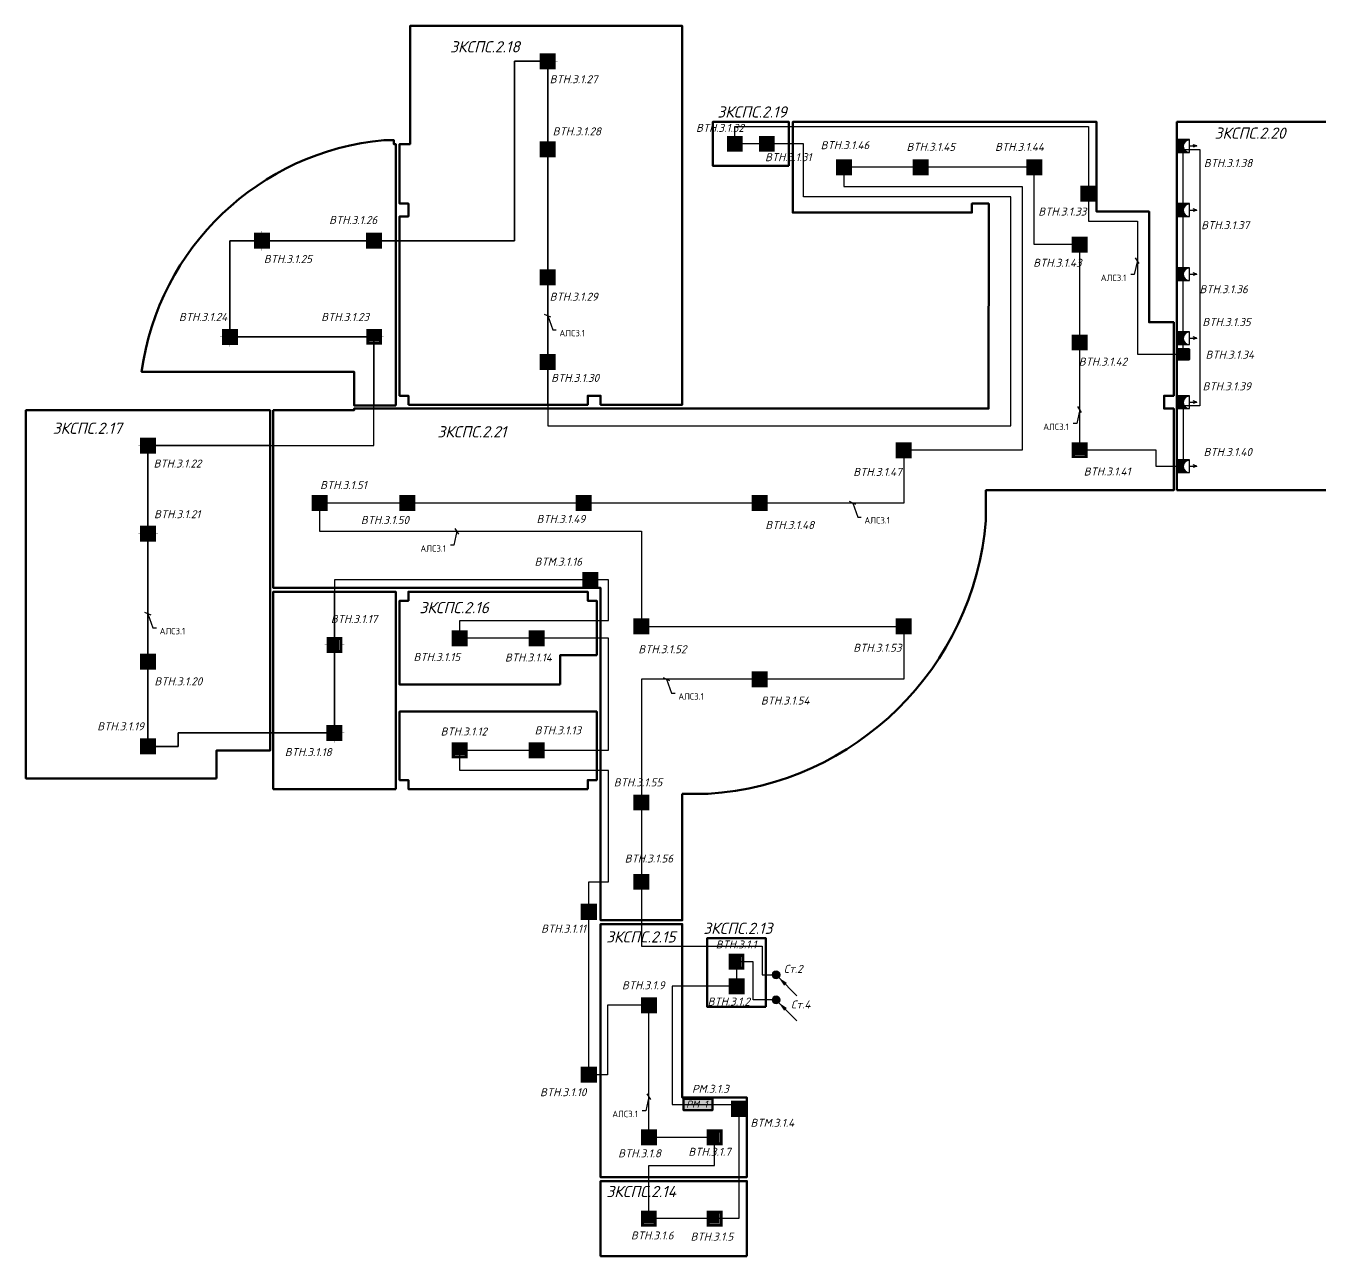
# Model space of a CAD drawing. Header units: millimetres. Extents: x -352922 to 707789, y -273589 to 355472.
# Drawn here: x -83046 to -42622, y 91936 to 130351 of the extents above; entities that cross this region are included whole.
import ezdxf
from ezdxf import colors
from ezdxf.entities.mleader import LeaderData, LeaderLine
from ezdxf.enums import TextEntityAlignment as Align
from ezdxf.math import Vec2, Vec3

# ---------------------------------------------------------------- set-up
doc = ezdxf.new("R2010")
doc.units = ezdxf.units.MM
doc.header["$LTSCALE"] = 0.5
doc.layers.get('0').update_dxf_attribs({"lineweight": 18})
for name, color, linetype, lineweight in [('! BSN__тонкая  текст - 015', 250, 'Continuous', 15), ('! ЗКПС НОМЕР 1', 4, 'Continuous', 50), ('13_text', 250, 'Continuous', 15), ('13_АПС_кабели', 1, 'Continuous', 30), ('13_АПС_оборудование', 1, 'Continuous', 30), ('13_АПС_текст', 1, 'Continuous', 30), ('BSN__основная - 06', 1, 'Continuous', 60), ('АР_Штриховка_Стималит', 5, 'Continuous', 0)]:
    doc.layers.add(name, color=color, linetype=linetype, lineweight=lineweight)
doc.layers.add('! ЗКПС НОМЕР 2', color=7, linetype='Continuous', lineweight=0, true_color=0xf3aae6, transparency=0.5)
doc.styles.add('BDG_T_R', font='GOST Common.ttf')
doc.styles.add('ISOCPEUR', font='isocpeui.ttf', dxfattribs={"height": 250})
doc.linetypes.add('Рабочее в трубе  _о_о_', pattern='A,5,2,[133,ltypeshp.shx,S=0.4,R=0,X=0,Y=0.75],3', length=10)

# ---------------------------------------------------------------- blocks, each defined once
blk = doc.blocks.new('102')
at = {"layer": '! ЗКПС НОМЕР 1', "true_color": 0x78b1e2}
h = blk.add_hatch(color=143, dxfattribs=at)
h.dxf.hatch_style = 1
h.paths.add_polyline_path([(1716.11, -5163.04), (1711.15, -5163.04), (1711.15, -5168), (1716.11, -5168)])
at = {"layer": '! BSN__тонкая  текст - 015', "color": 1, "lineweight": 30, "ltscale": 100, "const_width": 0.05}
for points in [[(1711.15, -5165.49), (1710.57, -5165.49)], [(1713.63, -5162.45), (1713.63, -5163.03)], [(1716.71, -5165.49), (1716.13, -5165.49)], [(1713.63, -5168.01), (1713.63, -5168.59)]]:
    blk.add_lwpolyline(points, dxfattribs=at)
at = {"layer": '! BSN__тонкая  текст - 015', "color": 1, "lineweight": 30, "ltscale": 100, "const_width": 0.03, "elevation": 0}
blk.add_lwpolyline([(1711.15, -5163.04), (1716.11, -5163.04), (1716.11, -5168), (1711.15, -5168)], close=True, dxfattribs=at)
at = {"color": 1, "lineweight": 5, "ltscale": 100, "const_width": 0.03, "elevation": 0}
blk.add_lwpolyline([(1714.18, -5164.4), (1713.05, -5165), (1714.2, -5165.99), (1713.09, -5166.59)], dxfattribs=at)
blk = doc.blocks.new('101')
at = {"layer": '! ЗКПС НОМЕР 2', "true_color": 0xffffff, "transparency": 33554687}
h = blk.add_hatch(color=7, dxfattribs=at)
h.dxf.hatch_style = 1
h.paths.add_polyline_path([(-12942.01, -22141.87), (-12946.97, -22141.87), (-12946.97, -22146.83), (-12942.01, -22146.83)])
at = {"layer": 'BSN__основная - 06', "color": 1, "lineweight": 30, "ltscale": 100, "const_width": 0.03, "elevation": 0}
blk.add_lwpolyline([(-12946.97, -22141.87), (-12942.01, -22141.87), (-12942.01, -22146.83), (-12946.97, -22146.83)], close=True, dxfattribs=at)
at = {"layer": 'BSN__основная - 06', "color": 1, "lineweight": 30, "ltscale": 100, "const_width": 0.07, "elevation": 0}
blk.add_lwpolyline([(-12943.94, -22142.7), (-12945.04, -22143.87), (-12943.94, -22144.83), (-12945.03, -22145.93)], dxfattribs=at)
blk = doc.blocks.new('ФОН')
at = {"color": 1, "linetype": 'Continuous', "lineweight": 30, "transparency": 33554559}
blk.add_lwpolyline([(68.61, 234.4), (73.74, 234.4), (73.74, 239.52), (68.61, 239.52)], close=True, dxfattribs=at)
blk = doc.blocks.new('мчсяячмафыв')
h = blk.add_hatch(color=1)
h.dxf.hatch_style = 1
h.paths.add_polyline_path([(0.56, -0.76), (0.56, -0.59), (-4.57, -0.59), (-4.57, -5.72), (0.37, -5.72, -1)])
at = {"color": 1}
for points in [[(0.56, -3.16), (3.39, -3.16)], [(3.39, -3.16), (1.91, -2.63)], [(3.39, -3.16), (1.91, -3.68)]]:
    blk.add_lwpolyline(points, dxfattribs=at)
blk.add_arc((0.46, -3.24), 2.48, 87.8291, 272.1709, dxfattribs=at)
blk.add_blockref('ФОН', (-73.19, -240.12))
blk = doc.blocks.new('ИПР1')
at = {"layer": 'АР_Штриховка_Стималит', "ltscale": 0.01, "true_color": 0xffffff}
h = blk.add_hatch(color=7, dxfattribs=at)
h.dxf.hatch_style = 1
h.paths.add_polyline_path([(-11645.55, -30228.88), (-11645.55, -30233.84), (-11640.59, -30233.84), (-11640.59, -30228.88)])
at = {"layer": 'BSN__основная - 06', "ltscale": 100, "const_width": 0.1}
blk.add_lwpolyline([(-11645.55, -30228.88), (-11640.59, -30228.88), (-11640.59, -30233.84), (-11645.55, -30233.84)], close=True, dxfattribs=at)
for points in [[(-11644.86, -30229.41), (-11644.81, -30229.56), (-11644.79, -30229.62), (-11644.77, -30229.68), (-11644.75, -30229.72), (-11644.73, -30229.76), (-11644.69, -30229.83), (-11644.65, -30229.9), (-11644.6, -30229.98), (-11644.55, -30230.04), (-11644.51, -30230.1), (-11644.43, -30230.19), (-11644.38, -30230.24), (-11644.32, -30230.3), (-11644.21, -30230.4), (-11644.11, -30230.47), (-11644.01, -30230.53), (-11643.91, -30230.59), (-11643.81, -30230.64), (-11643.71, -30230.68), (-11643.59, -30230.72), (-11643.46, -30230.76), (-11643.35, -30230.78), (-11643.23, -30230.8), (-11642.98, -30230.81), (-11642.75, -30230.79), (-11642.55, -30230.75), (-11642.29, -30230.66), (-11642.04, -30230.54), (-11641.8, -30230.36), (-11641.6, -30230.17), (-11641.46, -30229.97), (-11641.33, -30229.77), (-11641.23, -30229.54), (-11641.19, -30229.41)], [(-11642.97, -30230.82), (-11642.97, -30233.29)]]:
    blk.add_lwpolyline(points, dxfattribs=at)
blk = doc.blocks.new('*U37')
at = {"linetype": 'Continuous', "lineweight": 20, "true_color": 0xffffff, "transparency": 33554559}
h = blk.add_hatch(color=7, dxfattribs=at)
h.dxf.hatch_style = 1
h.paths.add_polyline_path([(-218, 521), (-218, -276), (1786, -276), (1786, 521)])
h.paths.add_polyline_path([(-1570, -1070), (1673, -1070), (1673, -565), (-1570, -565)], flags=9)
at = {"color": 1, "lineweight": 50, "transparency": 33554559}
blk.add_lwpolyline([(-218, 521), (1786, 521), (1786, -276), (-218, -276)], close=True, dxfattribs=at)
at = {"color": 1, "transparency": 33554559, "insert": (-42, 390), "char_height": 500, "attachment_point": 1, "style": 'ISOCPEUR'}
blk.add_mtext_dynamic_manual_height_columns('РМ-1', width=896.24, gutter_width=1500, heights=[0], dxfattribs=at)
at = {"transparency": 33554559, "style": 'ISOCPEUR'}
blk.add_attdef('НУМЕРАЦИЯ', (-505, 1445), '', height=500, dxfattribs=at)
at = {"color": 5, "transparency": 33554559, "style": 'ISOCPEUR'}
blk.add_attdef('ПОМ.', text='', height=200, dxfattribs=at).set_placement((-37, 473), align=Align.RIGHT)
at = {"transparency": 33554559, "style": 'ISOCPEUR', "flags": 1}
blk.add_attdef('НОМ', (1222, 570), '', height=250, dxfattribs=at)
at = {"color": 6, "lineweight": 20, "transparency": 33554559, "style": 'ISOCPEUR', "flags": 1}
for tag, p in [('ПОМЕЩЕНИЕ', (1645, -43)), ('ИД', (2550, -400))]:
    blk.add_attdef(tag, p, '', height=250, dxfattribs=at)
at = {"color": 6, "lineweight": 40, "transparency": 33554559, "style": 'ISOCPEUR'}
blk.add_attdef('СЛУЖЕБНЫЙОТКР', (-997, -747), '', height=220, dxfattribs=at)
at = {"color": 2, "linetype": 'Continuous', "lineweight": 30, "transparency": 33554559, "style": 'ISOCPEUR', "flags": 1}
blk.add_attdef('ID', (2010, -411), '', height=250, dxfattribs=at)
blk = doc.blocks.new('*U36')
at = {"linetype": 'Continuous', "lineweight": 20, "true_color": 0xffffff, "transparency": 33554559}
h = blk.add_hatch(color=7, dxfattribs=at)
h.dxf.hatch_style = 1
h.paths.add_polyline_path([(0, -599), (979, -599), (979, 237), (0, 237)])
at = {"color": 1, "lineweight": 50, "transparency": 33554559}
blk.add_lwpolyline([(0, 237), (979, 237), (979, -599), (0, -599)], close=True, dxfattribs=at)
at = {"color": 1, "transparency": 33554559, "insert": (227, -14), "char_height": 350, "attachment_point": 1, "style": 'ISOCPEUR'}
blk.add_mtext_dynamic_manual_height_columns('ИЗ', width=896.24, gutter_width=1500, heights=[0], dxfattribs=at)
at = {"color": 5, "transparency": 33554559, "style": 'ISOCPEUR'}
blk.add_attdef('ПОМ.', text='', height=200, dxfattribs=at).set_placement((-37, 473), align=Align.RIGHT)
at = {"transparency": 33554559, "style": 'ISOCPEUR', "flags": 1}
blk.add_attdef('НОМ', (1222, 570), '', height=250, dxfattribs=at)
at = {"transparency": 33554559, "style": 'ISOCPEUR'}
blk.add_attdef('НУМЕРАЦИЯ', (1345, -20), '', height=500, dxfattribs=at)
at = {"color": 6, "lineweight": 20, "transparency": 33554559, "style": 'ISOCPEUR', "flags": 1}
for tag, p in [('ПОМЕЩЕНИЕ', (1645, -43)), ('ИД', (2550, -400))]:
    blk.add_attdef(tag, p, '', height=250, dxfattribs=at)
at = {"color": 6, "lineweight": 40, "transparency": 33554559, "style": 'ISOCPEUR'}
blk.add_attdef('СЛУЖЕБНЫЙОТКР', (-997, -747), '', height=220, dxfattribs=at)
at = {"color": 2, "linetype": 'Continuous', "lineweight": 30, "transparency": 33554559, "style": 'ISOCPEUR', "flags": 1}
blk.add_attdef('ID', (2010, -411), '', height=250, dxfattribs=at)
blk = doc.blocks.new('748')
at = {"layer": 'АР_Штриховка_Стималит', "true_color": 0xffffff}
h = blk.add_hatch(color=7, dxfattribs=at)
h.dxf.hatch_style = 1
h.paths.add_polyline_path([(1611.52, -5339.8), (1606.65, -5339.8), (1606.65, -5344.67), (1611.52, -5344.67)])
h.paths.add_polyline_path([(1610.64, -5340.73), (1610.64, -5343.79), (1607.58, -5343.79), (1607.58, -5340.73)], flags=16)
h = blk.add_hatch(color=7, dxfattribs=at)
h.dxf.hatch_style = 1
h.paths.add_polyline_path([(1607.58, -5340.72), (1607.58, -5343.75), (1610.59, -5343.75), (1610.59, -5340.72)])
at = {"color": 1, "lineweight": 5, "ltscale": 100, "elevation": 0}
for points, const_width in [([(1606.61, -5344.7), (1611.55, -5344.7), (1611.55, -5339.77), (1606.61, -5339.77)], 0.03), ([(1607.58, -5343.75), (1610.59, -5343.75), (1610.59, -5340.72), (1607.58, -5340.72)], 0.01)]:
    blk.add_lwpolyline(points, close=True, dxfattribs=dict(at, const_width=const_width))
at = {"color": 1, "lineweight": 5, "ltscale": 100, "const_width": 0.03, "elevation": 0}
blk.add_lwpolyline([(1609.64, -5341.14), (1608.51, -5341.74), (1609.66, -5342.73), (1608.55, -5343.32)], dxfattribs=at)
blk = doc.blocks.new('*U56')
at = {"transparency": 33554687}
h = blk.add_hatch(color=0, dxfattribs=at)
h.dxf.hatch_style = 1
h.paths.add_polyline_path([(125, 0, 1), (-125, 0, 1)])
h = blk.add_hatch(color=0, dxfattribs=at)
h.dxf.hatch_style = 1
h.paths.add_polyline_path([(-336, -251), (-251, -336), (-88, -88)])
at = {"color": 0, "lineweight": 15, "transparency": 33554687}
blk.add_lwpolyline([(-88, -88), (-654, -654)], dxfattribs=at)
at = {"color": 0, "transparency": 33554687}
blk.add_circle((0, 0), 125, dxfattribs=at)
blk = doc.blocks.new('746')
at = {"layer": '! ЗКПС НОМЕР 1', "true_color": 0x78b1e2}
h = blk.add_hatch(color=143, dxfattribs=at)
h.dxf.hatch_style = 1
h.paths.add_polyline_path([(846.51, -5270.35), (846.51, -5275.23), (851.38, -5275.23), (851.38, -5270.35)])
h.paths.add_polyline_path([(850.5, -5271.29), (850.5, -5274.35), (847.45, -5274.35), (847.45, -5271.29)], flags=16)
at = {"layer": 'АР_Штриховка_Стималит', "true_color": 0xffffff}
h = blk.add_hatch(color=7, dxfattribs=at)
h.dxf.hatch_style = 1
h.paths.add_polyline_path([(847.47, -5271.31), (847.47, -5274.33), (850.49, -5274.33), (850.49, -5271.31)])
at = {"layer": '! BSN__тонкая  текст - 015', "color": 1, "lineweight": 30, "ltscale": 100, "const_width": 0.05}
for points in [[(848.93, -5269.74), (848.93, -5270.31)], [(846.45, -5272.77), (845.87, -5272.77)], [(848.93, -5275.28), (848.93, -5275.85)], [(852.01, -5272.77), (851.43, -5272.77)]]:
    blk.add_lwpolyline(points, dxfattribs=at)
at = {"color": 1, "lineweight": 5, "ltscale": 100, "elevation": 0}
for points, const_width in [([(846.48, -5275.26), (851.41, -5275.26), (851.41, -5270.32), (846.48, -5270.32)], 0.03), ([(847.47, -5274.33), (850.49, -5274.33), (850.49, -5271.31), (847.47, -5271.31)], 0.01)]:
    blk.add_lwpolyline(points, close=True, dxfattribs=dict(at, const_width=const_width))
at = {"color": 1, "lineweight": 5, "ltscale": 100, "const_width": 0.03, "elevation": 0}
blk.add_lwpolyline([(849.48, -5271.68), (848.35, -5272.29), (849.5, -5273.27), (848.39, -5273.87)], dxfattribs=at)
blk = doc.blocks.new('_Oblique')
at = {"color": 0, "linetype": 'ByBlock', "lineweight": -2, "transparency": 33554687}
blk.add_line((-0.5, -0.5), (0.5, 0.5), dxfattribs=at)

msp = doc.modelspace()

# ---------------------------------------------------------------- linework, layer by layer
at = {"layer": '! ЗКПС НОМЕР 1', "color": 200, "transparency": 33554559}
msp.add_lwpolyline([(-71095.7591, 118520.6518), (-71095.7591, 118800.68246), (-71375.7591, 118800.68246), (-71375.7591, 124400.68246), (-71095.7591, 124400.68246), (-71095.7591, 124800.68246), (-71375.7591, 124800.68246), (-71375.7591, 126660.68246), (-71045.7591, 126660.68246), (-71045.7591, 130350.68246), (-62545.7591, 130350.68246), (-62545.7591, 124773.86096), (-62545.7591, 124773.86096), (-62545.7591, 124773.86096), (-62545.8042, 124773.53323), (-62545.71399, 118520.68756), (-65095.75823, 118520.65171), (-65095.75896, 118800.68246), (-65495.75923, 118800.68246), (-65495.75796, 118520.68256)], close=True, dxfattribs=at)
at = {"layer": '! ЗКПС НОМЕР 1', "color": 84, "ltscale": 100, "transparency": 33554559}
msp.add_lwpolyline([(-62545.88026, 106369.37395), (-61735.88026, 106369.37395, 0.3719585168), (-53060.7591, 114910.68246), (-53060.7591, 115850.68246), (-47195.7591, 115850.68246), (-47195.7591, 118400.68246), (-47495.7591, 118400.68246), (-47495.7591, 118800.68071), (-47195.8869, 118800.68421), (-47195.8869, 121094.64995), (-47965.7591, 121094.64995), (-47965.7591, 124550.68246), (-49605.75911, 124550.68246), (-49605.75911, 127350.68246), (-59095.7591, 127350.68246), (-59095.7591, 124520.68211), (-53495.7591, 124520.68211), (-53495.7591, 124800.68246), (-52973.39317, 124800.68246), (-52975.7591, 118400.68246), (-72795.7591, 118400.6491), (-72795.7591, 118350.68242), (-75318.6876, 118350.68243), (-75318.65712, 112800.68728), (-65095.7591, 112800.68246), (-65095.7591, 112800.68246), (-65095.7591, 112800.68246), (-65095.7591, 112800.68246), (-65095.7591, 102422.41594), (-62545.8815, 102422.41594), (-62545.8815, 106369.37395)], format="xyb", dxfattribs=at)
at = {"layer": '! ЗКПС НОМЕР 1', "color": 25, "transparency": 33554559}
for points in [[(-59215.72601, 125985.68748), (-61590.76384, 125985.67743), (-61590.75435, 127350.67979), (-59215.73492, 127350.68513)], [(-60525.20877, 91935.69885), (-65095.7591, 91935.69264), (-65095.84729, 94280.67586), (-60525.20877, 94280.69495)]]:
    msp.add_lwpolyline(points, close=True, dxfattribs=at)
at = {"layer": '! ЗКПС НОМЕР 1', "color": 215, "ltscale": 100, "true_color": 0xa953a0, "transparency": 33554559}
msp.add_lwpolyline([(-47095.75903, 115850.67884), (-47095.75902, 127350.67884), (-23545.75903, 127350.67884), (-23545.75903, 115850.67884)], close=True, dxfattribs=at)
at = {"layer": '! ЗКПС НОМЕР 1', "color": 200, "transparency": 33554559}
msp.add_lwpolyline([(-71495.7591, 118500.71378), (-72795.75962, 118500.7181), (-72795.75909, 119550.64195), (-79433.87508, 119550.64195), (-79433.87508, 119550.64195, -0.3485763304), (-71855.7591, 126783.98253), (-71555.7591, 126783.98253), (-71555.7591, 126660.68246), (-71495.7591, 126660.68246)], format="xyb", close=True, dxfattribs=at)
at = {"layer": '! ЗКПС НОМЕР 1', "color": 163, "transparency": 33554559}
for points in [[(-77095.88026, 106850.68748), (-83046.23386, 106850.67743), (-83046.23386, 118350.68246), (-75418.65815, 118350.68243), (-75419.78005, 107720.7029), (-77097.00217, 107720.66014)], [(-71495.75485, 106520.68752), (-75318.66165, 106520.67754), (-75318.65233, 112680.68237), (-71495.76393, 112680.68764)]]:
    msp.add_lwpolyline(points, close=True, dxfattribs=at)
at = {"layer": '! ЗКПС НОМЕР 1', "color": 30, "true_color": 0xf26722, "transparency": 33554559}
for points in [[(-66358.08502, 109781.23117), (-71375.76403, 109781.22587), (-71375.75453, 112400.68247), (-71095.7591, 112400.68246), (-71095.7591, 112680.68246), (-65495.7591, 112680.68246), (-65495.7591, 112400.6838), (-65215.61143, 112400.68112), (-65215.7591, 110701.09059), (-66358.08498, 110701.09059)], [(-65495.7591, 106520.68771), (-71095.7591, 106520.67766), (-71095.7591, 106800.68245), (-71375.75922, 106800.68247), (-71375.75907, 108941.23039), (-65215.7591, 108941.23125), (-65215.75909, 106800.68246), (-65495.7591, 106800.68246)]]:
    msp.add_lwpolyline(points, close=True, dxfattribs=at)
at = {"layer": '! ЗКПС НОМЕР 1', "color": 171, "ltscale": 100, "transparency": 33554559}
msp.add_lwpolyline([(-62545.87903, 102301.5584), (-62545.87903, 102301.5584), (-62545.88026, 98935.68246), (-62545.86279, 98935.68246), (-62545.89774, 96885.68245), (-60525.20877, 96885.68245), (-60525.13715, 94400.79469), (-65095.7591, 94400.67586), (-65095.7591, 94400.67586), (-65095.7591, 94400.67586), (-65095.7591, 94400.67586), (-65095.7591, 94400.67586), (-65095.7591, 94400.67586), (-65095.7591, 94400.67586), (-65095.7591, 94400.67586), (-65095.75844, 102301.55839), (-62545.87903, 102301.5584)], dxfattribs=at)
at = {"layer": '! ЗКПС НОМЕР 1', "color": 160, "transparency": 33554559}
msp.add_lwpolyline([(-59934.96741, 99715.68246), (-60658.7574, 99715.68246), (-61765.88026, 99715.68246), (-61764.05455, 101865.68246), (-59934.96741, 101865.68246)], close=True, dxfattribs=at)
at = {"layer": '13_АПС_кабели', "transparency": 33554687}
msp.add_lwpolyline([(-59615.88026, 99934.8941), (-60327.21417, 99934.8941), (-60327.21417, 101128.0376), (-60849.51098, 101128.0376), (-60849.51098, 100362.50633), (-62856.65673, 100362.50633), (-62856.65673, 96670.16093), (-60773.17165, 96670.16093), (-60773.17165, 93108.10316), (-61535.55325, 93108.10316), (-63588.73654, 93108.10316), (-63588.73654, 94767.0329), (-61535.55325, 94767.0329), (-61535.55325, 95643.14484), (-63588.73654, 95643.14484), (-63588.73654, 99768.24334), (-64876.50151, 99768.24334), (-64876.50151, 97600.68246), (-65463.73212, 97600.68246), (-65463.73212, 103623.39752), (-64844.47957, 103623.39752), (-64844.47957, 107097.12018), (-69495.75908, 107097.12018), (-69495.75908, 107730.95905), (-67095.75908, 107730.95905), (-64844.47957, 107730.95905), (-64844.47957, 111230.95416), (-67095.76156, 111230.95416), (-69495.76156, 111230.95416), (-69495.76156, 111784.58246), (-64844.47957, 111784.58246), (-64844.47957, 113048.66501), (-65416.77107, 113048.66501), (-73407.20813, 113048.66501), (-73407.20813, 111023.14175), (-73408.04637, 108273.14175), (-78293.24867, 108273.14175), (-78293.24867, 107853.71312), (-79233.28425, 107853.71312), (-79233.28425, 110498.05251), (-79233.28425, 114498.05251), (-79233.28425, 117247.11229), (-72174.92085, 117247.11229), (-72175.7591, 120642.34863), (-76675.7591, 120642.34863), (-76675.7591, 123643.01031), (-75675.7591, 123642.34863), (-72175.7591, 123642.34863), (-67781.26724, 123642.34863), (-67781.26724, 129247.77397), (-66747.13662, 129247.1123), (-66747.13662, 126495.69069), (-66747.13662, 122495.69069), (-66747.13662, 119853.05146), (-66747.13662, 117860.73381), (-52286.79837, 117860.73381), (-52286.79837, 125012.34713), (-58761.80073, 125012.34713), (-58761.80073, 126668.18631), (-59903.24464, 126668.18631), (-60903.24464, 126668.18631), (-60903.24464, 127214.06396), (-49853.73213, 127214.06396), (-49853.73213, 125112.75201), (-49853.73213, 124248.81467), (-48330.88062, 124248.81467), (-48330.88062, 120094.78436), (-46896.07904, 120094.78436), (-46896.07904, 126490.92634), (-46374.07751, 126490.92634), (-46374.07751, 118483.20756), (-46896.07904, 118483.20756), (-46897.02335, 116593.79858), (-47738.8919, 116593.79858), (-47738.8919, 117100.68245), (-50128.2591, 117100.68245), (-50128.2591, 120464.70322), (-50128.2591, 123519.26586), (-51550.7591, 123519.26586), (-51550.7591, 125935.68246), (-55095.7591, 125935.68246), (-57495.7591, 125935.68246), (-57495.7591, 125334.64809), (-51926.65622, 125334.64809), (-51926.65622, 117100.68245), (-55628.2591, 117100.68245), (-55628.2591, 115450.07819), (-60128.2591, 115450.07819), (-65628.2591, 115450.07819), (-71128.2591, 115450.07819), (-73870.20101, 115450.07819), (-73870.20101, 114569.75406), (-63821.32106, 114569.75406), (-63821.32106, 111600.68245), (-55628.2591, 111600.68245), (-55628.2591, 109950.07819), (-60128.2591, 109950.07819), (-63821.32106, 109950.07819), (-63821.32106, 106100.68245), (-63821.32106, 103623.39752), (-63821.32106, 101617.40435), (-60049.9185, 101617.40435), (-60049.9185, 100718.47226), (-59615.88026, 100718.47226)], dxfattribs=at)
at = {"layer": '13_АПС_кабели', "linetype": 'Рабочее в трубе  _о_о_', "transparency": 33554687}
for points in [[(-66747.13662, 118520.67569), (-66747.13662, 129247.1123), (-67781.26724, 129247.77397), (-67781.26724, 123642.34863), (-76675.7591, 123643.01031), (-76675.7591, 120642.34863), (-72175.75887, 120641.40821), (-72175.23035, 118500.71604)], [(-75418.77463, 117247.11229), (-79233.28425, 117247.11229), (-79233.28425, 107853.05145), (-78293.24867, 107853.71312), (-78293.24867, 108273.14175), (-73408.04637, 108273.14175), (-73408.05245, 112680.68501)]]:
    msp.add_lwpolyline(points, dxfattribs=at)

# ---------------------------------------------------------------- block references
at = {"lineweight": 20, "transparency": 33554687}
ref = msp.add_blockref('*U56', (-59615.88026, 100718.47226), dxfattribs=dict(at, xscale=-1))
ref.add_attrib('NUM', 'Ст.2', (-59372.33362, 100780.45477), dxfattribs={"color": 0, "height": 250, "style": 'ISOCPEUR'})
ref = msp.add_blockref('*U56', (-59615.88026, 99934.8941), dxfattribs=dict(at, xscale=-1))
ref.add_attrib('NUM', 'Ст.4', (-59146.85455, 99667.52221), dxfattribs={"color": 0, "height": 250, "style": 'ISOCPEUR'})
at = {"layer": '13_АПС_оборудование', "transparency": 33554559}
for name, p, xscale, yscale, zscale in [('102', (-238109.75168, 645797.66705, -0.47809), 100, 100, 100), ('102', (-238109.75168, 643047.66705, -0.47809), 100, 100, 100), ('101', (1233546.10335, 2341102.96212, -0.25088), 100, 100, 100), ('101', (1236953.5889, 2340370.45827, -0.25088), 100, 100, 100), ('101', (1239353.5889, 2340370.45827, -0.25088), 100, 100, 100), ('101', (1242898.5889, 2340370.45827, -0.25088), 100, 100, 100), ('102', (-247038.37415, 640191.96316, -0.47809), 100, 100, 100), ('102', (-243538.37415, 640191.96316, -0.47809), 100, 100, 100), ('101', (1244321.0889, 2337954.04168, -0.25088), 100, 100, 100), ('102', (-238109.75168, 639047.66705, -0.47809), 100, 100, 100), ('102', (-248038.37415, 637191.96316, -0.47809), 100, 100, 100), ('101', (1244321.0889, 2334899.47903, -0.25088), 100, 100, 100), ('102', (-238109.75168, 636402.66598, -0.47809), 100, 100, 100), ('102', (-250595.8993, 633797.66703, -0.47809), 100, 100, 100), ('101', (1238821.0889, 2331535.45826, -0.25088), 100, 100, 100), ('101', (1220579.14698, 2329884.854, -0.25088), 100, 100, 100), ('101', (1223321.0889, 2329884.854, -0.25088), 100, 100, 100), ('101', (1228821.0889, 2329884.854, -0.25088), 100, 100, 100), ('101', (1234321.0889, 2329884.854, -0.25088), 100, 100, 100), ('102', (-250595.8993, 631047.66703, -0.47809), 100, 100, 100), ('101', (1230628.02693, 2326035.45826, -0.25088), 100, 100, 100), ('101', (1238821.0889, 2326035.45826, -0.25088), 100, 100, 100), ('101', (1224953.58643, 2325665.72998, -0.25088), 100, 100, 100), ('101', (1227353.58643, 2325665.72998, -0.25088), 100, 100, 100), ('102', (-250595.8993, 627047.66703, -0.47809), 100, 100, 100), ('101', (1234321.0889, 2324384.854, -0.25088), 100, 100, 100), ('102', (-244770.66143, 624822.75627, -0.47809), 100, 100, 100), ('102', (-250595.8993, 624402.66597, -0.47809), 100, 100, 100), ('101', (1227353.58891, 2322165.73487, -0.25088), 100, 100, 100), ('101', (1230628.02693, 2320535.45826, -0.25088), 100, 100, 100), ('101', (1230628.02693, 2318058.17334, -0.25088), 100, 100, 100), ('101', (1233599.83701, 2314797.28215, -0.25088), 100, 100, 100), ('101', (1230860.61146, 2314203.01915, -0.25088), 100, 100, 100), ('*U37', (-62405.84445, 96615.0415), 0.45, 0.45, 0.45), ('101', (1230860.61146, 2310077.92065, -0.25088), 100, 100, 100)]:
    msp.add_blockref(name, p, dxfattribs=dict(at, xscale=xscale, yscale=yscale, zscale=zscale))
at = {"layer": '13_АПС_оборудование', "transparency": 33554687, "xscale": 100, "yscale": 100, "zscale": 100}
for name, p in [('748', (-220811.55093, 660891.56936)), ('746', (-157068.40394, 647919.35773, 0.25088)), ('748', (-211036.56539, 651324.0655)), ('746', (-158300.69122, 638300.15084, 0.25088)), ('748', (-230404.06537, 641954.34211)), ('748', (-221757.81727, 635351.42066)), ('748', (-222443.85954, 629866.52789)), ('748', (-224497.04283, 627331.48622)), ('748', (-222443.85954, 627331.48622))]:
    msp.add_blockref(name, p, dxfattribs=at)
at = {"layer": '13_АПС_оборудование', "color": 18, "true_color": 0x000000, "transparency": 33554687, "xscale": 77.8752, "yscale": 77.8752, "zscale": 77.8752}
for p in [(-46739.64105, 126846.53976), (-46739.64105, 124846.53976), (-46739.64105, 122846.53976), (-46739.64105, 120846.53976), (-46739.64105, 118846.53976), (-46739.64105, 116846.53976)]:
    msp.add_blockref('мчсяячмафыв', p, dxfattribs=at)
at = {"layer": '13_АПС_оборудование', "color": 5, "transparency": 33554559, "xscale": 100, "yscale": 100, "zscale": 100}
for p in [(1114453.01077, 3148248.7749), (1098889.97184, 3136184.6879), (1098843.01078, 3125824.03887), (1098843.01078, 3120736.70534), (1103533.57125, 3119669.79626)]:
    msp.add_blockref('ИПР1', p, dxfattribs=at)
at = {"layer": '13_АПС_оборудование', "color": 4, "lineweight": 25, "transparency": 33554559, "xscale": 0.385, "yscale": 0.385, "zscale": 0.385}
msp.add_blockref('*U36', (-47084.61786, 120164.50708), dxfattribs=at)

# ---------------------------------------------------------------- texts
at = {"layer": '13_АПС_текст', "color": 5, "transparency": 33554687, "style": 'ISOCPEUR'}
for s, p in [('ЗКСПС.2.18', (-69795.22165, 129524.26956)), ('ЗКСПС.2.19', (-61452.27025, 127487.91898)), ('ЗКСПС.2.20', (-45919.33492, 126827.54103)), ('ЗКСПС.2.17', (-82207.4854, 117611.36096)), ('ЗКСПС.2.21', (-70194.27315, 117501.77238)), ('ЗКСПС.2.16', (-70754.88598, 112010.10643)), ('ЗКСПС.2.13', (-61890.36994, 101996.67898)), ('ЗКСПС.2.15', (-64922.51021, 101727.911)), ('ЗКСПС.2.14', (-64915.40259, 93777.5927))]:
    msp.add_text(s, height=350, dxfattribs=at).set_placement(p)
at = {"layer": '13_АПС_текст', "transparency": 33554559, "style": 'ISOCPEUR'}
for s, p in [('BTH.3.1.27', (-66685.18738, 128560.1447, 0)), ('BTH.3.1.28', (-66591.07773, 126932.08982, 0)), ('BTH.3.1.32', (-62113.96792, 127041.3592, 0)), ('BTH.3.1.46', (-58221.1656, 126500.94873, 0)), ('BTH.3.1.45', (-55540.39664, 126448.40983, 0)), ('BTH.3.1.44', (-52773.83583, 126447.6456, 0)), ('BTH.3.1.31', (-59958.84037, 126125.66472, 0)), ('BTH.3.1.38', (-46252.42939, 125942.17724, 0)), ('BTH.3.1.33', (-51423.03901, 124427.02378, 0)), ('BTH.3.1.26', (-73573.40288, 124164.48718, 0)), ('BTH.3.1.37', (-46335.95996, 124002.85241, 0)), ('BTH.3.1.25', (-75613.34202, 122945.44579, 0)), ('BTH.3.1.43', (-51582.90346, 122827.95703, 0)), ('BTH.3.1.36', (-46388.90617, 122002.70885, 0)), ('BTH.3.1.29', (-66685.06987, 121768.31231, 0)), ('BTH.3.1.24', (-78263.9109, 121135.87249, 0)), ('BTH.3.1.23', (-73821.05685, 121135.87249, 0)), ('BTH.3.1.35', (-46297.77555, 120977.95945, 0)), ('BTH.3.1.34', (-46200.06617, 119957.6232, 0)), ('BTH.3.1.42', (-50159.6506, 119740.79877, 0)), ('BTH.3.1.30', (-66638.74234, 119233.1235, 0)), ('BTH.3.1.39', (-46291.19678, 118971.21856, 0)), ('BTH.3.1.40', (-46260.82203, 116921.72169, 0)), ('BTH.3.1.22', (-79056.7447, 116559.32627, 0)), ('BTH.3.1.47', (-57202.12182, 116298.35712, 0)), ('BTH.3.1.41', (-50004.20388, 116310.65304, 0)), ('BTH.3.1.51', (-73855.08712, 115887.34142, 0)), ('BTH.3.1.21', (-79042.15758, 114977.32018, 0)), ('BTH.3.1.50', (-72582.24073, 114796.17024, 0)), ('BTH.3.1.49', (-67095.16717, 114826.86033, 0)), ('BTH.3.1.48', (-59949.07433, 114639.50881, 0)), ('BTM.3.1.16', (-67157.31409, 113494.24492, 0)), ('BTH.3.1.17', (-73519.68174, 111705.15573, 0)), ('BTH.3.1.15', (-70938.72961, 110517.28988, 0)), ('BTH.3.1.52', (-63915.30136, 110760.74217, 0)), ('BTH.3.1.53', (-57202.12182, 110806.99567, 0)), ('BTH.3.1.14', (-68081.52093, 110502.68177, 0)), ('BTH.3.1.20', (-79029.87937, 109758.42059, 0)), ('BTH.3.1.54', (-60088.80963, 109158.33581, 0)), ('BTH.3.1.19', (-80815.71737, 108353.52495, 0)), ('BTH.3.1.12', (-70091.42514, 108192.2255, 0)), ('BTH.3.1.13', (-67153.83325, 108228.74481, 0)), ('BTH.3.1.18', (-74957.9346, 107548.74333, 0)), ('BTH.3.1.55', (-64682.03523, 106604.2089, 0)), ('BTH.3.1.56', (-64342.04379, 104225.37933, 0)), ('BTH.3.1.11', (-66951.64296, 102036.05751, 0)), ('BTH.3.1.1', (-61499.26661, 101541.20455, 0)), ('BTH.3.1.9', (-64426.4668, 100267.87549, 0)), ('BTH.3.1.2', (-61750.84789, 99758.12588, 0)), ('BTH.3.1.10', (-66986.60696, 96928.64201, 0)), ('РМ.3.1.3', (-62240.31025, 97033.78805, 0)), ('BTM.3.1.4', (-60414.20443, 95972.9541, 0)), ('BTH.3.1.8', (-64546.67956, 95020.50441, 0)), ('BTH.3.1.7', (-62353.73284, 95067.64302, 0)), ('BTH.3.1.6', (-64146.93586, 92455.50477, 0)), ('BTH.3.1.5', (-62283.6524, 92418.99521, 0))]:
    msp.add_text(s, height=250, dxfattribs=at).set_placement(p)

# ---------------------------------------------------------------- leaders
at = {"layer": '13_text', "color": 0, "lineweight": 15, "transparency": 33554687}
ml = msp.add_multileader_mtext('Standard', dxfattribs=at)
ml.set_content('{\\fISOCPEUR|b0|i0|c204|p34;АЛС3\\fISOCPEUR|b0|i0|c0|p34;.\\fISOCPEUR|b0|i0|c204|p34;1}', color=7, style='BDG_T_R')
ml.set_leader_properties(color=7, linetype='Continuous', lineweight=25)
ml.set_arrow_properties(name='OBLIQUE')
ml.build(insert=Vec2(0, 0))
ml.multileader.update_dxf_attribs({"has_text_frame": 1, "text_left_attachment_type": 0, "text_right_attachment_type": 0, "dogleg_length": 2, "arrow_head_size": 150})
ctx = ml.context
ctx.base_point, ctx.char_height, ctx.arrow_head_size, ctx.landing_gap_size, ctx.plane_origin = Vec3(-49571.93193, 122583.84192), 200, 150, 100, Vec3(-41237.69291, 119554.4174)
ctx.left_attachment, ctx.right_attachment = 0, 0
notes = []
notes.append((ctx, [(0, (1, 1, 0), (-48426.531, 122583.84192), (-1, 0), 111.1585, [(0, [(-48330.88062, 123022.1855)], 0, [])])]))
ctx.mtext.insert, ctx.mtext.width, ctx.mtext.flow_direction = Vec3(-49471.93193, 122583.84192), 662.072481, 5
ml = msp.add_multileader_mtext('Standard', dxfattribs=at)
ml.set_content('{\\fISOCPEUR|b0|i0|c204|p34;АЛС3\\fISOCPEUR|b0|i0|c0|p34;.\\fISOCPEUR|b0|i0|c204|p34;1}', color=7, style='BDG_T_R')
ml.set_leader_properties(color=7, linetype='Continuous', lineweight=25)
ml.set_arrow_properties(name='OBLIQUE')
ml.build(insert=Vec2(0, 0))
ml.multileader.update_dxf_attribs({"has_text_frame": 1, "text_left_attachment_type": 0, "text_right_attachment_type": 0, "dogleg_length": 2, "arrow_head_size": 150})
ctx = ml.context
ctx.base_point, ctx.char_height, ctx.arrow_head_size, ctx.landing_gap_size, ctx.plane_origin = Vec3(-66481.16558, 120857.74863), 200, 150, 100, Vec3(-58146.92656, 117828.32411)
ctx.left_attachment, ctx.right_attachment = 0, 0
notes.append((ctx, [(1, (1, 1, 0), (-66592.32408, 120857.74863), (1, 0), 111.1585, [(0, [(-66747.13662, 121296.09221)], 0, [])])]))
ctx.mtext.insert, ctx.mtext.width, ctx.mtext.flow_direction = Vec3(-66381.16558, 120857.74863), 662.072481, 5
ml = msp.add_multileader_mtext('Standard', dxfattribs=at)
ml.set_content('{\\fISOCPEUR|b0|i0|c204|p34;АЛС3\\fISOCPEUR|b0|i0|c0|p34;.\\fISOCPEUR|b0|i0|c204|p34;1}', color=7, style='BDG_T_R')
ml.set_leader_properties(color=7, linetype='Continuous', lineweight=25)
ml.set_arrow_properties(name='OBLIQUE')
ml.build(insert=Vec2(0, 0))
ml.multileader.update_dxf_attribs({"has_text_frame": 1, "text_left_attachment_type": 0, "text_right_attachment_type": 0, "dogleg_length": 2, "arrow_head_size": 150})
ctx = ml.context
ctx.base_point, ctx.char_height, ctx.arrow_head_size, ctx.landing_gap_size, ctx.plane_origin = Vec3(-51369.31041, 117933.02879), 200, 150, 100, Vec3(-43035.07139, 114903.60427)
ctx.left_attachment, ctx.right_attachment = 0, 0
notes.append((ctx, [(0, (1, 1, 0), (-50223.90948, 117933.02879), (-1, 0), 111.1585, [(0, [(-50128.2591, 118371.37237)], 0, [])])]))
ctx.mtext.insert, ctx.mtext.width, ctx.mtext.flow_direction = Vec3(-51269.31041, 117933.02879), 662.072481, 5
ml = msp.add_multileader_mtext('Standard', dxfattribs=at)
ml.set_content('{\\fISOCPEUR|b0|i0|c204|p34;АЛС3\\fISOCPEUR|b0|i0|c0|p34;.\\fISOCPEUR|b0|i0|c204|p34;1}', color=7, style='BDG_T_R')
ml.set_leader_properties(color=7, linetype='Continuous', lineweight=25)
ml.set_arrow_properties(name='OBLIQUE')
ml.build(insert=Vec2(0, 0))
ml.multileader.update_dxf_attribs({"has_text_frame": 1, "text_left_attachment_type": 0, "text_right_attachment_type": 0, "dogleg_length": 2, "arrow_head_size": 150})
ctx = ml.context
ctx.base_point, ctx.char_height, ctx.arrow_head_size, ctx.landing_gap_size, ctx.plane_origin = Vec3(-56954.43484, 115011.73461), 200, 150, 100, Vec3(-48620.19582, 111982.31009)
ctx.left_attachment, ctx.right_attachment = 0, 0
notes.append((ctx, [(1, (1, 1, 0), (-57065.59334, 115011.73461), (1, 0), 111.1585, [(0, [(-57220.40588, 115450.07819)], 0, [])])]))
ctx.mtext.insert, ctx.mtext.width, ctx.mtext.flow_direction = Vec3(-56854.43484, 115011.73461), 662.072481, 5
ml = msp.add_multileader_mtext('Standard', dxfattribs=at)
ml.set_content('{\\fISOCPEUR|b0|i0|c204|p34;АЛС3\\fISOCPEUR|b0|i0|c0|p34;.\\fISOCPEUR|b0|i0|c204|p34;1}', color=7, style='BDG_T_R')
ml.set_leader_properties(color=7, linetype='Continuous', lineweight=25)
ml.set_arrow_properties(name='OBLIQUE')
ml.build(insert=Vec2(0, 0))
ml.multileader.update_dxf_attribs({"has_text_frame": 1, "text_left_attachment_type": 0, "text_right_attachment_type": 0, "dogleg_length": 2, "arrow_head_size": 150})
ctx = ml.context
ctx.base_point, ctx.char_height, ctx.arrow_head_size, ctx.landing_gap_size, ctx.plane_origin = Vec3(-70822.11822, 114131.41048), 200, 150, 100, Vec3(-62487.8792, 111101.98597)
ctx.left_attachment, ctx.right_attachment = 0, 0
notes.append((ctx, [(0, (1, 1, 0), (-69676.71729, 114131.41048), (-1, 0), 111.1585, [(0, [(-69581.06691, 114569.75406)], 0, [])])]))
ctx.mtext.insert, ctx.mtext.width, ctx.mtext.flow_direction = Vec3(-70722.11822, 114131.41048), 662.072481, 5
ml = msp.add_multileader_mtext('Standard', dxfattribs=at)
ml.set_content('{\\fISOCPEUR|b0|i0|c204|p34;АЛС3\\fISOCPEUR|b0|i0|c0|p34;.\\fISOCPEUR|b0|i0|c204|p34;1}', color=7, style='BDG_T_R')
ml.set_leader_properties(color=7, linetype='Continuous', lineweight=25)
ml.set_arrow_properties(name='OBLIQUE')
ml.build(insert=Vec2(0, 0))
ml.multileader.update_dxf_attribs({"has_text_frame": 1, "text_left_attachment_type": 0, "text_right_attachment_type": 0, "dogleg_length": 2, "arrow_head_size": 150})
ctx = ml.context
ctx.base_point, ctx.char_height, ctx.arrow_head_size, ctx.landing_gap_size, ctx.plane_origin = Vec3(-78967.31321, 111552.54261), 200, 150, 100, Vec3(-70633.07419, 108523.11809)
ctx.left_attachment, ctx.right_attachment = 0, 0
notes.append((ctx, [(1, (1, 1, 0), (-79078.47171, 111552.54261), (1, 0), 111.1585, [(0, [(-79233.28425, 111990.88619)], 0, [])])]))
ctx.mtext.insert, ctx.mtext.width, ctx.mtext.flow_direction = Vec3(-78867.31321, 111552.54261), 662.072481, 5
ml = msp.add_multileader_mtext('Standard', dxfattribs=at)
ml.set_content('{\\fISOCPEUR|b0|i0|c204|p34;АЛС3\\fISOCPEUR|b0|i0|c0|p34;.\\fISOCPEUR|b0|i0|c204|p34;1}', color=7, style='BDG_T_R')
ml.set_leader_properties(color=7, linetype='Continuous', lineweight=25)
ml.set_arrow_properties(name='OBLIQUE')
ml.build(insert=Vec2(0, 0))
ml.multileader.update_dxf_attribs({"has_text_frame": 1, "text_left_attachment_type": 0, "text_right_attachment_type": 0, "dogleg_length": 2, "arrow_head_size": 150})
ctx = ml.context
ctx.base_point, ctx.char_height, ctx.arrow_head_size, ctx.landing_gap_size, ctx.plane_origin = Vec3(-62767.56511, 109511.73461), 200, 150, 100, Vec3(-54433.32609, 106482.31009)
ctx.left_attachment, ctx.right_attachment = 0, 0
notes.append((ctx, [(1, (1, 1, 0), (-62878.72361, 109511.73461), (1, 0), 111.1585, [(0, [(-63033.53615, 109950.07819)], 0, [])])]))
ctx.mtext.insert, ctx.mtext.width, ctx.mtext.flow_direction = Vec3(-62667.56511, 109511.73461), 662.072481, 5
ml = msp.add_multileader_mtext('Standard', dxfattribs=at)
ml.set_content('{\\fISOCPEUR|b0|i0|c204|p34;АЛС3\\fISOCPEUR|b0|i0|c0|p34;.\\fISOCPEUR|b0|i0|c204|p34;1}', color=7, style='BDG_T_R')
ml.set_leader_properties(color=7, linetype='Continuous', lineweight=25)
ml.set_arrow_properties(name='OBLIQUE')
ml.build(insert=Vec2(0, 0))
ml.multileader.update_dxf_attribs({"has_text_frame": 1, "text_left_attachment_type": 0, "text_right_attachment_type": 0, "dogleg_length": 2, "arrow_head_size": 150})
ctx = ml.context
ctx.base_point, ctx.char_height, ctx.arrow_head_size, ctx.landing_gap_size, ctx.plane_origin = Vec3(-64829.78785, 96473.88437), 200, 150, 100, Vec3(-56495.54883, 93444.45985)
ctx.left_attachment, ctx.right_attachment = 0, 0
notes.append((ctx, [(0, (1, 1, 0), (-63684.38692, 96473.88437), (-1, 0), 111.1585, [(0, [(-63588.73654, 96912.22795)], 0, [])])]))
ctx.mtext.insert, ctx.mtext.width, ctx.mtext.flow_direction = Vec3(-64729.78785, 96473.88437), 662.072481, 5
for ctx, leaders in notes:
    for number, flags, end, landing, length, lines in leaders:
        leader = LeaderData()
        leader.index, (leader.has_last_leader_line, leader.has_dogleg_vector, leader.attachment_direction) = number, flags
        leader.last_leader_point, leader.dogleg_vector, leader.dogleg_length = Vec3(end), Vec3(landing), length
        for number, points, colour, breaks in lines:
            line = LeaderLine()
            line.index, line.vertices, line.color, line.breaks = number, Vec3.list(points), colors.encode_raw_color(colour), breaks
            leader.lines.append(line)
        ctx.leaders.append(leader)

doc.saveas('drawing.dxf')
